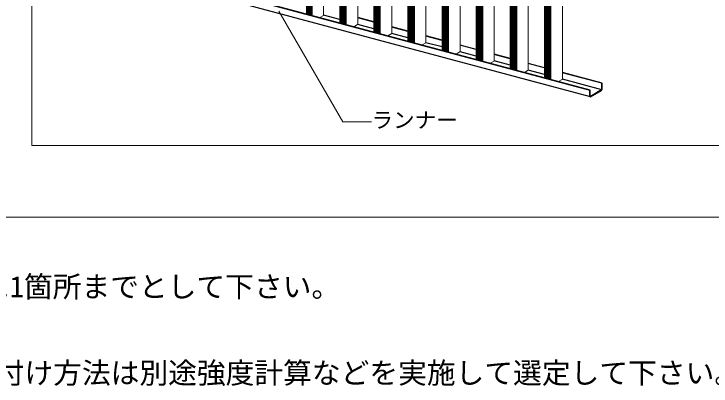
# Model space of a CAD drawing. Units: millimetres on the paper, with parts at other scales. Extents: x -195 to 195, y -140 to 138.
# Drawn here: x -97.7 to -49.21, y -112.23 to -86.36 of the extents above; entities that cross this region are included whole.
import ezdxf
from ezdxf.enums import TextEntityAlignment as Align

# ---------------------------------------------------------------- set-up
doc = ezdxf.new("R2010")
doc.units = ezdxf.units.MM
for name, color, linetype, lineweight in [('0-6_文字・矢印', 4, 'Continuous', 9), ('A-2_スタッド', 3, 'Continuous', 18), ('A-3_ランナー', 2, 'Continuous', 25), ('A-6_文字・矢印', 7, 'Continuous', 18), ('F-3_ランナー', 4, 'Continuous', 9)]:
    doc.layers.add(name, color=color, linetype=linetype, lineweight=lineweight)
doc.styles.add('ＭＳ ゴシック', font='')
doc.styles.get('ＭＳ ゴシック').set_extended_font_data('MS Gothic')

msp = doc.modelspace()

# ---------------------------------------------------------------- linework, layer by layer
at = {"layer": 'A-2_スタッド'}
for p, q in [((-77.345, -86.363), (-77.345, -9.388)), ((-77.319, -9.395), (-77.319, -86.37)), ((-77.283, -86.38), (-77.283, -9.405)), ((-77.262, -86.386), (-77.262, -9.411)), ((-77.211, -9.424), (-77.211, -86.399)), ((-77.191, -86.405), (-77.191, -9.43)), ((-77.18, -86.408), (-77.18, -9.433)), ((-77.13, -9.446), (-77.13, -86.421)), ((-77.099, -9.454), (-77.099, -86.429)), ((-77.073, -86.436), (-77.073, -9.461)), ((-77.036, -9.471), (-77.036, -86.446)), ((-77.016, -86.452), (-77.016, -9.477)), ((-76.964, -9.491), (-76.964, -86.466)), ((-76.164, -86.447), (-76.164, -9.705)), ((-75.044, -10.005), (-75.044, -86.98)), ((-75.002, -10.016), (-75.002, -86.991)), ((-74.972, -86.999), (-74.972, -10.024)), ((-74.946, -10.031), (-74.946, -87.006)), ((-74.909, -87.016), (-74.909, -10.041)), ((-74.889, -87.022), (-74.889, -10.047)), ((-74.838, -10.06), (-74.838, -87.035)), ((-74.818, -87.041), (-74.818, -10.066)), ((-74.807, -87.044), (-74.807, -10.069)), ((-74.756, -10.082), (-74.756, -87.057)), ((-74.726, -10.09), (-74.726, -87.065)), ((-74.699, -87.072), (-74.699, -10.097)), ((-74.663, -10.107), (-74.663, -87.082)), ((-74.643, -87.088), (-74.643, -10.113)), ((-74.59, -10.127), (-74.59, -87.102)), ((-73.79, -87.083), (-73.79, -10.341)), ((-72.67, -23.684), (-72.67, -87.616)), ((-72.629, -23.7), (-72.629, -87.627)), ((-72.599, -87.635), (-72.599, -23.704)), ((-72.572, -23.715), (-72.572, -87.642)), ((-72.536, -87.652), (-72.536, -23.72)), ((-72.515, -87.658), (-72.515, -23.73)), ((-72.465, -23.744), (-72.465, -87.671)), ((-72.444, -87.677), (-72.444, -23.745)), ((-72.434, -87.68), (-72.434, -23.752)), ((-71.417, -87.719), (-71.417, -23.345)), ((-72.383, -23.766), (-72.383, -87.693)), ((-72.353, -23.77), (-72.353, -87.701)), ((-72.326, -87.708), (-72.326, -23.781)), ((-72.29, -23.786), (-72.29, -87.718)), ((-72.269, -87.724), (-72.269, -23.796)), ((-72.217, -23.805), (-72.217, -87.738)), ((-70.297, -29.47), (-70.297, -88.252)), ((-70.256, -29.485), (-70.256, -88.263)), ((-70.225, -88.271), (-70.225, -29.489)), ((-70.199, -29.5), (-70.199, -88.278)), ((-70.163, -88.288), (-70.163, -29.506)), ((-70.142, -88.293), (-70.142, -29.516)), ((-70.092, -29.529), (-70.092, -88.307)), ((-70.071, -88.313), (-70.071, -29.531)), ((-70.06, -88.315), (-70.06, -29.538)), ((-70.01, -29.551), (-70.01, -88.329)), ((-69.979, -29.555), (-69.979, -88.337)), ((-69.953, -88.344), (-69.953, -29.566)), ((-69.917, -29.572), (-69.917, -88.354)), ((-69.044, -88.355), (-69.044, -29.13)), ((-69.896, -88.359), (-69.896, -29.582)), ((-69.844, -29.591), (-69.844, -88.373)), ((-66.671, -88.991), (-66.671, -33.186)), ((-67.924, -33.526), (-67.924, -88.888)), ((-67.883, -33.541), (-67.883, -88.899)), ((-67.852, -88.907), (-67.852, -33.545)), ((-67.826, -33.556), (-67.826, -88.914)), ((-67.79, -88.924), (-67.79, -33.562)), ((-67.769, -88.929), (-67.769, -33.572)), ((-67.718, -33.585), (-67.718, -88.943)), ((-67.698, -88.948), (-67.698, -33.587)), ((-67.687, -88.951), (-67.687, -33.594)), ((-67.636, -33.607), (-67.636, -88.965)), ((-67.606, -33.611), (-67.606, -88.973)), ((-67.58, -88.98), (-67.58, -33.622)), ((-67.543, -33.628), (-67.543, -88.99)), ((-67.523, -88.995), (-67.523, -33.638)), ((-67.471, -33.647), (-67.471, -89.009)), ((-65.551, -36.711), (-65.551, -89.524)), ((-65.509, -36.727), (-65.509, -89.535)), ((-65.479, -89.543), (-65.479, -36.731)), ((-65.452, -36.742), (-65.452, -89.55)), ((-65.416, -89.56), (-65.416, -36.748)), ((-65.396, -89.565), (-65.396, -36.757)), ((-65.345, -36.771), (-65.345, -89.579)), ((-65.324, -89.584), (-65.324, -36.772)), ((-65.314, -89.587), (-65.314, -36.779)), ((-65.263, -36.793), (-65.263, -89.601)), ((-65.233, -36.797), (-65.233, -89.609)), ((-65.206, -89.616), (-65.206, -36.808)), ((-65.17, -36.814), (-65.17, -89.626)), ((-65.149, -89.631), (-65.149, -36.823)), ((-65.097, -36.833), (-65.097, -89.645)), ((-64.297, -89.627), (-64.297, -36.372)), ((-61.924, -90.263), (-61.924, -38.99)), ((-63.177, -39.33), (-63.177, -90.16)), ((-63.136, -39.345), (-63.136, -90.171)), ((-63.106, -90.179), (-63.106, -39.349)), ((-63.079, -39.361), (-63.079, -90.186)), ((-63.043, -90.196), (-63.043, -39.366)), ((-63.022, -90.201), (-63.022, -39.376)), ((-62.972, -39.389), (-62.972, -90.215)), ((-62.951, -90.22), (-62.951, -39.391)), ((-62.94, -90.223), (-62.94, -39.398)), ((-62.89, -39.411), (-62.89, -90.237)), ((-62.859, -39.415), (-62.859, -90.245)), ((-62.833, -90.252), (-62.833, -39.427)), ((-62.797, -39.432), (-62.797, -90.262)), ((-62.776, -90.267), (-62.776, -39.442)), ((-62.724, -39.451), (-62.724, -90.281)), ((-59.551, -90.899), (-59.551, -41.192)), ((-60.804, -41.532), (-60.804, -90.796)), ((-60.763, -41.547), (-60.763, -90.807)), ((-60.732, -90.815), (-60.732, -41.551)), ((-60.706, -41.562), (-60.706, -90.822)), ((-60.67, -90.832), (-60.67, -41.568)), ((-60.649, -90.837), (-60.649, -41.578)), ((-60.598, -41.591), (-60.598, -90.851)), ((-60.578, -90.856), (-60.578, -41.592)), ((-60.567, -90.859), (-60.567, -41.599)), ((-60.517, -41.613), (-60.517, -90.873)), ((-60.486, -41.617), (-60.486, -90.881)), ((-60.46, -90.888), (-60.46, -41.628)), ((-60.424, -41.634), (-60.424, -90.898)), ((-60.403, -90.903), (-60.403, -41.643)), ((-60.351, -41.653), (-60.351, -90.917)), ((-76.435, -86.607), (-76.169, -86.454)), ((-74.062, -87.243), (-73.795, -87.09)), ((-71.688, -87.879), (-71.422, -87.726)), ((-69.315, -88.515), (-69.049, -88.361)), ((-66.942, -89.151), (-66.676, -88.997)), ((-64.569, -89.787), (-64.302, -89.633)), ((-62.195, -90.423), (-61.929, -90.269)), ((-59.822, -91.059), (-59.556, -90.905))]:
    msp.add_line(p, q, dxfattribs=at)
for centre, radius, start, end in [((-76.175, -86.452), 0.0131, 83.631, 83.6311), ((-76.187, -86.494), 0.0561, 76.4174, 76.4179), ((-76.177, -86.44), 0.0156, 298.9932, 322.6818), ((-76.177, -86.44), 0.016, 298.34956, 298.34959), ((-76.168, -86.447), 0.0046, 326.649, 0), ((-73.814, -87.129), 0.0561, 76.4174, 76.4179), ((-73.802, -87.088), 0.0131, 83.631, 83.6311), ((-73.804, -87.076), 0.0156, 298.9932, 322.6818), ((-73.804, -87.076), 0.016, 298.34956, 298.34959), ((-73.795, -87.083), 0.0046, 326.649, 0), ((-71.441, -87.765), 0.0561, 76.4174, 76.4179), ((-71.429, -87.724), 0.0131, 83.631, 83.6311), ((-71.43, -87.712), 0.0156, 298.9932, 322.6818), ((-71.43, -87.712), 0.016, 298.34956, 298.34959), ((-71.422, -87.719), 0.0046, 326.649, 0), ((-69.056, -88.36), 0.0131, 83.631, 83.6311), ((-69.057, -88.348), 0.0156, 298.9932, 322.6818), ((-69.057, -88.348), 0.016, 298.34956, 298.34959), ((-69.048, -88.355), 0.0046, 326.649, 0), ((-66.694, -89.037), 0.0561, 76.4174, 76.4179), ((-66.682, -88.996), 0.0131, 83.631, 83.6311), ((-66.684, -88.984), 0.0156, 298.9932, 322.6818), ((-66.684, -88.984), 0.016, 298.34956, 298.34959), ((-66.675, -88.991), 0.0046, 326.649, 0), ((-64.321, -89.673), 0.0561, 76.4174, 76.4179), ((-64.309, -89.632), 0.0131, 83.631, 83.6311), ((-64.31, -89.62), 0.0156, 298.9932, 322.6818), ((-64.31, -89.619), 0.016, 298.34956, 298.34959), ((-64.302, -89.627), 0.0046, 326.649, 0), ((-61.936, -90.268), 0.0131, 83.631, 83.6311), ((-61.947, -90.309), 0.0561, 76.4174, 76.4179), ((-61.937, -90.256), 0.0156, 298.9932, 322.6818), ((-61.937, -90.255), 0.016, 298.34956, 298.34959), ((-61.929, -90.263), 0.0046, 326.649, 0), ((-59.562, -90.903), 0.0131, 83.631, 83.6311), ((-59.574, -90.945), 0.0561, 76.4174, 76.4179), ((-59.564, -90.892), 0.0156, 298.9932, 322.6818), ((-59.564, -90.891), 0.016, 298.34956, 298.34959), ((-59.555, -90.899), 0.0046, 326.649, 0)]:
    msp.add_arc(centre, radius, start, end, dxfattribs=at)
at = {"layer": 'A-3_ランナー'}
for p, q in [((-88.852, -83.296), (-57.637, -91.66)), ((-57.618, -91.649), (-88.833, -83.285)), ((-57.6, -92.126), (-88.828, -83.758)), ((-75.044, -86.747), (-76.164, -86.447)), ((-72.67, -86.915), (-73.79, -86.615)), ((-72.67, -86.931), (-73.79, -86.631)), ((-72.67, -87.383), (-73.79, -87.083)), ((-70.297, -87.551), (-71.417, -87.251)), ((-70.297, -87.567), (-71.417, -87.267)), ((-70.297, -88.019), (-71.417, -87.719)), ((-67.924, -88.187), (-69.044, -87.887)), ((-67.924, -88.203), (-69.044, -87.903)), ((-67.924, -88.655), (-69.044, -88.355)), ((-65.551, -88.823), (-66.671, -88.523)), ((-65.551, -88.839), (-66.671, -88.539)), ((-65.551, -89.291), (-66.671, -88.991)), ((-63.177, -89.459), (-64.297, -89.159)), ((-63.177, -89.474), (-64.297, -89.174)), ((-63.177, -89.927), (-64.297, -89.627)), ((-60.804, -90.095), (-61.924, -89.795)), ((-60.804, -90.11), (-61.924, -89.81)), ((-57.618, -91.649), (-62.717, -90.283)), ((-62.717, -90.299), (-57.637, -91.66)), ((-60.804, -90.563), (-61.924, -90.263)), ((-56.789, -91.171), (-59.551, -90.43)), ((-56.807, -91.181), (-59.551, -90.446)), ((-57.6, -92.126), (-62.717, -90.755)), ((-56.814, -91.632), (-59.551, -90.899)), ((-57.618, -91.649), (-57.637, -91.66)), ((-57.618, -92.075), (-57.618, -91.649)), ((-56.826, -91.645), (-57.6, -92.092)), ((-56.789, -91.171), (-56.807, -91.181)), ((-56.807, -91.607), (-56.807, -91.181)), ((-56.789, -91.597), (-56.789, -91.171)), ((-57.637, -92.087), (-57.637, -91.66)), ((-57.602, -92.12), (-56.826, -91.672))]:
    msp.add_line(p, q, dxfattribs=at)
for centre, radius, start, end in [((-56.884, -91.596), 0.0956, 307.5852, 0.578), ((-56.855, -91.607), 0.0478, 307.5852, 0.578), ((-56.818, -91.598), 0.0095, 17.6567, 17.6568), ((-56.851, -91.605), 0.0437, 359.0205, 0.9794), ((-56.876, -91.594), 0.0874, 359.0205, 0.9794), ((-57.541, -92.084), 0.0956, 179.422, 180.578), ((-57.57, -92.086), 0.0669, 179.2941, 196.6467), ((-57.604, -92.095), 0.0315, 198.6253, 226.3725), ((-57.612, -92.1), 0.0227, 232.382, 303.5437), ((-57.57, -92.074), 0.0478, 179.422, 180.578), ((-57.584, -92.075), 0.0335, 179.2941, 196.6467), ((-57.602, -92.079), 0.0158, 198.6253, 226.3725), ((-57.606, -92.082), 0.0113, 232.382, 303.5437), ((-57.658, -92.043), 0.0956, 307.58517, 307.58519), ((-57.628, -92.053), 0.0478, 307.58517, 307.58519)]:
    msp.add_arc(centre, radius, start, end, dxfattribs=at)
at = {"layer": 'A-6_文字・矢印'}
msp.add_lwpolyline([(-72.832, -93.861), (-74.832, -93.861), (-79.281, -86.155)], dxfattribs=at)
at = {"layer": 'F-3_ランナー', "color": 3, "lineweight": 18}
for p, q in [((-96.454, 12.506), (-96.454, -95.494)), ((-1.954, -95.494), (-96.454, -95.494)), ((-190.954, -100.494), (-1.954, -100.494))]:
    msp.add_line(p, q, dxfattribs=at)

# ---------------------------------------------------------------- texts
at = {"layer": '0-6_文字・矢印', "style": 'ＭＳ ゴシック'}
for s, p in [('・電気配線等のためにSQ-BARに貫通孔を開ける際は、孔の加工範囲を上下の壁支持部より1000mm以内に1箇所までとして下さい。', (-189.954, -106.494)), ('・出入口およびこれに類する開口部は、その開口の左右および上下を補強する.補強材の部材および取付け方法は別途強度計算などを実施して選定して下さい。', (-189.954, -112.494))]:
    msp.add_text(s, height=1.466, dxfattribs=at).set_placement(p, align=Align.BOTTOM_LEFT)
at = {"layer": 'A-6_文字・矢印', "style": 'ＭＳ ゴシック'}
msp.add_text('ランナー', height=1.1, dxfattribs=at).set_placement((-72.832, -94.611), align=Align.BOTTOM_LEFT)

doc.saveas('drawing.dxf')
